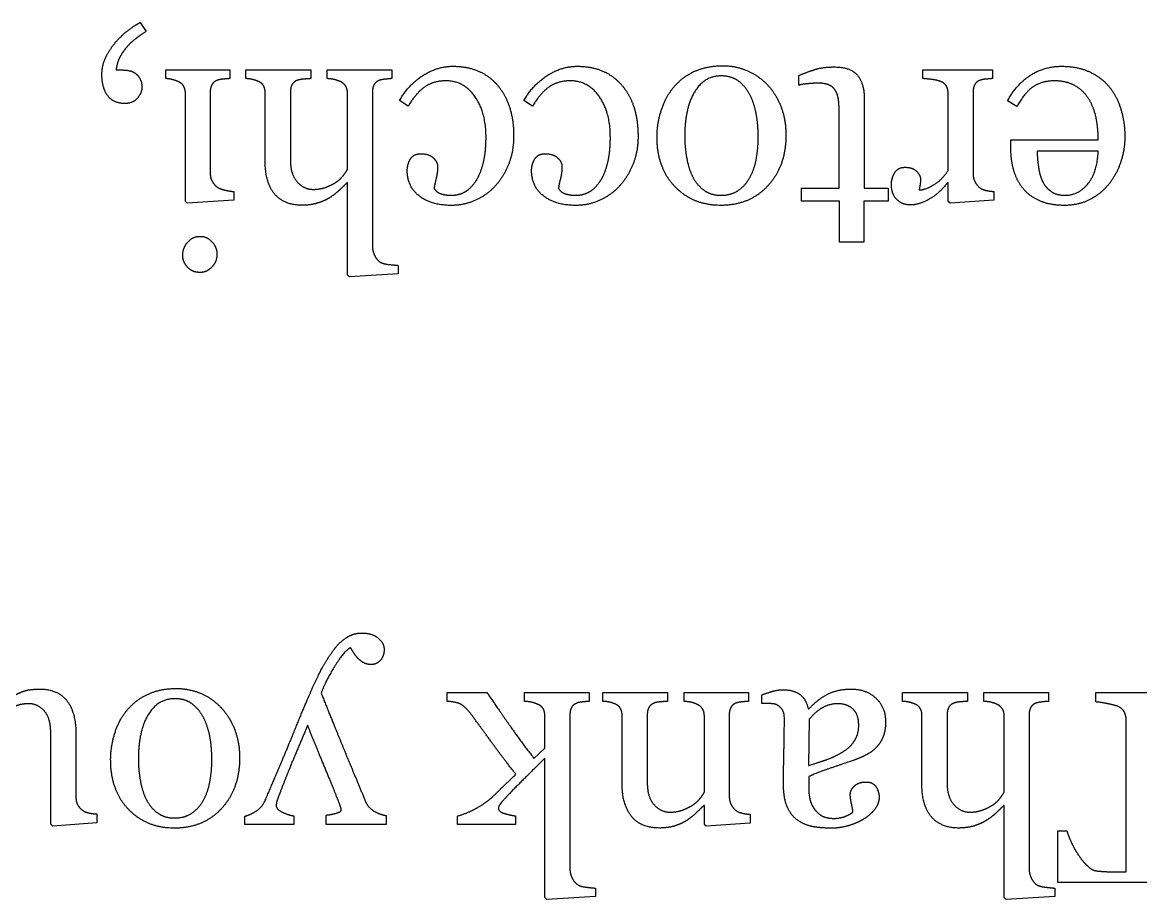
# Model space of a CAD drawing. Header units: inches. Extents: x -4.69 to 4.69, y -2.94 to 2.94.
# Drawn here: x -2.863 to -1.236, y 0.292 to 1.567 of the extents above; entities that cross this region are included whole.
import ezdxf

# ---------------------------------------------------------------- set-up
doc = ezdxf.new("R2010")
doc.units = ezdxf.units.IN
doc.layers.get('0').update_dxf_attribs({"linetype": 'CONTINUOUS'})

msp = doc.modelspace()

# ---------------------------------------------------------------- linework, layer by layer
for p, q in [((-2.6919, 1.5672), (-2.683, 1.5542)), ((-2.7269, 1.498), (-2.717, 1.498)), ((-2.6544, 1.4984), (-2.5617, 1.4984)), ((-2.6544, 1.4855), (-2.6544, 1.4984)), ((-2.5617, 1.4984), (-2.5617, 1.4855)), ((-2.5382, 1.4984), (-2.4438, 1.4984)), ((-2.5382, 1.4855), (-2.5382, 1.4984)), ((-2.4438, 1.4984), (-2.4438, 1.4855)), ((-2.4199, 1.4855), (-2.4199, 1.4984)), ((-2.4199, 1.4984), (-2.3259, 1.4984)), ((-2.3259, 1.4984), (-2.3259, 1.4855)), ((-1.553, 1.4855), (-1.553, 1.4984)), ((-1.553, 1.4984), (-1.4519, 1.4984)), ((-1.4519, 1.4984), (-1.4519, 1.4855)), ((-1.7336, 1.4758), (-1.7336, 1.49)), ((-2.59, 1.4657), (-2.59, 1.3473)), ((-2.4734, 1.4657), (-2.4734, 1.367)), ((-2.3541, 1.4657), (-2.3541, 1.2421)), ((-1.4801, 1.4657), (-1.4801, 1.3473)), ((-2.6261, 1.3069), (-2.6261, 1.4633)), ((-2.51, 1.3643), (-2.51, 1.4641)), ((-2.3903, 1.3534), (-2.3903, 1.4637)), ((-2.302, 1.4454), (-2.3144, 1.4536)), ((-2.121, 1.4454), (-2.1335, 1.4536)), ((-1.6383, 1.4559), (-1.6383, 1.326)), ((-1.5163, 1.352), (-1.5163, 1.4637)), ((-1.4161, 1.4449), (-1.4297, 1.4532)), ((-1.6748, 1.326), (-1.6748, 1.4332)), ((-1.425, 1.3836), (-1.425, 1.3964)), ((-1.425, 1.3964), (-1.2979, 1.3964)), ((-1.2979, 1.3801), (-1.3867, 1.3801)), ((-2.5557, 1.3213), (-2.5557, 1.3085)), ((-2.3903, 1.3339), (-2.3911, 1.3339)), ((-2.3903, 1.2001), (-2.3903, 1.3339)), ((-1.7295, 1.3073), (-1.7295, 1.326)), ((-1.7295, 1.326), (-1.6748, 1.326)), ((-1.6383, 1.326), (-1.6036, 1.326)), ((-1.6036, 1.326), (-1.6036, 1.3073)), ((-1.5163, 1.3339), (-1.5172, 1.3339)), ((-1.5163, 1.3069), (-1.5163, 1.3339)), ((-1.4497, 1.3213), (-1.4497, 1.3085)), ((-2.6234, 1.3042), (-2.6261, 1.3069)), ((-2.5557, 1.3085), (-2.6234, 1.3042)), ((-1.6745, 1.3073), (-1.7295, 1.3073)), ((-1.6745, 1.2475), (-1.6745, 1.3073)), ((-1.6036, 1.3073), (-1.639, 1.3073)), ((-1.639, 1.3073), (-1.639, 1.2475)), ((-1.5135, 1.3042), (-1.5163, 1.3069)), ((-1.4497, 1.3085), (-1.5135, 1.3042)), ((-1.639, 1.2475), (-1.6745, 1.2475)), ((-2.3166, 1.2139), (-2.3166, 1.2014)), ((-2.3876, 1.1972), (-2.3903, 1.2001)), ((-2.3166, 1.2014), (-2.3876, 1.1972)), ((-2.2454, 0.5928), (-2.1875, 0.5928)), ((-2.2454, 0.5799), (-2.2454, 0.5928)), ((-2.1325, 0.5799), (-2.1325, 0.5928)), ((-2.1325, 0.5928), (-2.0385, 0.5928)), ((-2.0385, 0.5928), (-2.0385, 0.5799)), ((-2.0185, 0.5928), (-1.9247, 0.5928)), ((-2.0185, 0.5799), (-2.0185, 0.5928)), ((-1.9247, 0.5928), (-1.9247, 0.5799)), ((-1.9006, 0.5799), (-1.9006, 0.5928)), ((-1.9006, 0.5928), (-1.8066, 0.5928)), ((-1.8066, 0.5928), (-1.8066, 0.5799)), ((-1.7875, 0.5768), (-1.7875, 0.5893)), ((-1.5826, 0.5928), (-1.4882, 0.5928)), ((-1.5826, 0.5799), (-1.5826, 0.5928)), ((-1.4882, 0.5928), (-1.4882, 0.5799)), ((-1.4643, 0.5799), (-1.4643, 0.5928)), ((-1.4643, 0.5928), (-1.3703, 0.5928)), ((-1.3703, 0.5928), (-1.3703, 0.5799)), ((-1.3016, 0.579), (-1.3016, 0.5928)), ((-1.3016, 0.5928), (-1.1713, 0.5928)), ((-2.1029, 0.5118), (-2.1029, 0.5574)), ((-2.0667, 0.5601), (-2.0667, 0.3369)), ((-1.9906, 0.4587), (-1.9906, 0.5585)), ((-1.9541, 0.5601), (-1.9541, 0.4614)), ((-1.871, 0.4478), (-1.871, 0.5582)), ((-1.8348, 0.5601), (-1.8348, 0.4418)), ((-1.72, 0.5689), (-1.7188, 0.5689)), ((-1.7184, 0.5538), (-1.7196, 0.4865)), ((-1.5544, 0.4587), (-1.5544, 0.5585)), ((-1.5178, 0.5601), (-1.5178, 0.4614)), ((-1.4347, 0.4478), (-1.4347, 0.5582)), ((-1.3985, 0.5601), (-1.3985, 0.3365)), ((-1.2573, 0.3319), (-1.2573, 0.5527)), ((-2.8221, 0.4013), (-2.8221, 0.5346)), ((-2.7855, 0.5327), (-2.7855, 0.441)), ((-2.1189, 0.497), (-2.1029, 0.5118)), ((-2.1029, 0.2945), (-2.1029, 0.4975)), ((-1.7192, 0.4702), (-1.7192, 0.4509)), ((-1.871, 0.4284), (-1.872, 0.4284)), ((-1.871, 0.4013), (-1.871, 0.4284)), ((-1.4347, 0.4284), (-1.4355, 0.4284)), ((-1.4347, 0.2945), (-1.4347, 0.4284)), ((-2.7551, 0.4161), (-2.7551, 0.4033)), ((-2.5396, 0.4009), (-2.5396, 0.413)), ((-2.4683, 0.4134), (-2.4683, 0.4009)), ((-2.4215, 0.4009), (-2.4215, 0.4146)), ((-2.3339, 0.4138), (-2.3339, 0.4009)), ((-2.2304, 0.4009), (-2.2304, 0.413)), ((-2.146, 0.4134), (-2.146, 0.4009)), ((-1.8044, 0.4157), (-1.8044, 0.4029)), ((-2.8192, 0.3986), (-2.8221, 0.4013)), ((-2.7551, 0.4033), (-2.8192, 0.3986)), ((-2.4683, 0.4009), (-2.5396, 0.4009)), ((-2.3339, 0.4009), (-2.4215, 0.4009)), ((-2.146, 0.4009), (-2.2304, 0.4009)), ((-1.8683, 0.3986), (-1.871, 0.4013)), ((-1.8044, 0.4029), (-1.8683, 0.3986)), ((-1.3569, 0.3916), (-1.3435, 0.3916)), ((-1.3569, 0.3167), (-1.3569, 0.3916)), ((-1.2686, 0.3319), (-1.2573, 0.3319)), ((-1.1162, 0.3167), (-1.3569, 0.3167)), ((-2.1002, 0.2916), (-2.1029, 0.2945)), ((-2.0292, 0.2959), (-2.1002, 0.2916)), ((-2.0292, 0.3083), (-2.0292, 0.2959)), ((-1.432, 0.2916), (-1.4347, 0.2945)), ((-1.361, 0.2959), (-1.432, 0.2916)), ((-1.361, 0.3083), (-1.361, 0.2959))]:
    msp.add_line(p, q)
for points in [[(-2.709, 1.556), (-2.6997, 1.5632), (-2.6919, 1.5672)], [(-2.7267, 1.5394), (-2.7184, 1.5488), (-2.709, 1.556)], [(-2.683, 1.5542), (-2.6923, 1.5484), (-2.6997, 1.5425)], [(-2.7412, 1.518), (-2.7349, 1.5305), (-2.7267, 1.5394)], [(-2.7118, 1.5309), (-2.7176, 1.524), (-2.7217, 1.5161)], [(-2.6997, 1.5425), (-2.7071, 1.5367), (-2.7118, 1.5309)], [(-2.7476, 1.4915), (-2.7476, 1.5056), (-2.7412, 1.518)], [(-2.7217, 1.5161), (-2.7258, 1.5081), (-2.7269, 1.498)], [(-2.717, 1.498), (-2.704, 1.498), (-2.6967, 1.4912)], [(-2.2806, 1.49), (-2.2596, 1.5034), (-2.2372, 1.5034)], [(-2.2372, 1.5034), (-2.1955, 1.5034), (-2.172, 1.4758)], [(-2.0996, 1.49), (-2.0786, 1.5034), (-2.0562, 1.5034)], [(-2.0562, 1.5034), (-2.0146, 1.5034), (-1.991, 1.4758)], [(-1.884, 1.4966), (-1.8662, 1.5042), (-1.8442, 1.5042)], [(-1.8442, 1.5042), (-1.8259, 1.5042), (-1.8094, 1.4973)], [(-1.8094, 1.4973), (-1.7928, 1.4904), (-1.7799, 1.4772)], [(-1.7336, 1.49), (-1.721, 1.4952), (-1.7097, 1.4988)], [(-1.7097, 1.4988), (-1.6984, 1.5024), (-1.682, 1.5024)], [(-1.682, 1.5024), (-1.6579, 1.5024), (-1.6481, 1.4903)], [(-1.3974, 1.4898), (-1.3771, 1.5034), (-1.3509, 1.5034)], [(-1.3509, 1.5034), (-1.3277, 1.5034), (-1.3103, 1.4952)], [(-2.7392, 1.4605), (-2.7476, 1.4717), (-2.7476, 1.4915)], [(-2.6967, 1.4912), (-2.6894, 1.4844), (-2.6894, 1.4729)], [(-2.6453, 1.4841), (-2.6493, 1.4851), (-2.6544, 1.4855)], [(-2.637, 1.4812), (-2.6412, 1.483), (-2.6453, 1.4841)], [(-2.6288, 1.4746), (-2.6314, 1.4791), (-2.637, 1.4812)], [(-2.5792, 1.4832), (-2.5847, 1.4814), (-2.5873, 1.4771)], [(-2.571, 1.4847), (-2.5757, 1.4844), (-2.5792, 1.4832)], [(-2.5617, 1.4855), (-2.5662, 1.4851), (-2.571, 1.4847)], [(-2.5287, 1.4843), (-2.5323, 1.4851), (-2.5382, 1.4855)], [(-2.5206, 1.4816), (-2.5251, 1.4834), (-2.5287, 1.4843)], [(-2.5124, 1.4751), (-2.5149, 1.4793), (-2.5206, 1.4816)], [(-2.4627, 1.4832), (-2.4681, 1.4814), (-2.4708, 1.4771)], [(-2.4537, 1.4847), (-2.4592, 1.4844), (-2.4627, 1.4832)], [(-2.4438, 1.4855), (-2.4483, 1.4851), (-2.4537, 1.4847)], [(-2.4099, 1.4842), (-2.4144, 1.4851), (-2.4199, 1.4855)], [(-2.401, 1.4812), (-2.4053, 1.4832), (-2.4099, 1.4842)], [(-2.3929, 1.4746), (-2.3956, 1.4789), (-2.401, 1.4812)], [(-2.3433, 1.4832), (-2.3487, 1.4814), (-2.3514, 1.477)], [(-2.3352, 1.4846), (-2.34, 1.4842), (-2.3433, 1.4832)], [(-2.3259, 1.4855), (-2.3304, 1.4851), (-2.3352, 1.4846)], [(-2.3144, 1.4536), (-2.3016, 1.4766), (-2.2806, 1.49)], [(-2.2468, 1.4822), (-2.2657, 1.4822), (-2.2784, 1.473)], [(-2.2048, 1.4593), (-2.2208, 1.4822), (-2.2468, 1.4822)], [(-2.1335, 1.4536), (-2.1206, 1.4766), (-2.0996, 1.49)], [(-2.0659, 1.4822), (-2.0847, 1.4822), (-2.0974, 1.473)], [(-2.0238, 1.4593), (-2.0398, 1.4822), (-2.0659, 1.4822)], [(-1.9151, 1.4735), (-1.9017, 1.489), (-1.884, 1.4966)], [(-1.8468, 1.4894), (-1.8711, 1.4894), (-1.8854, 1.4659)], [(-1.8219, 1.4823), (-1.8319, 1.4894), (-1.8468, 1.4894)], [(-1.8052, 1.4628), (-1.8119, 1.4752), (-1.8219, 1.4823)], [(-1.6481, 1.4903), (-1.6383, 1.4781), (-1.6383, 1.4559)], [(-1.5397, 1.4842), (-1.5474, 1.4851), (-1.553, 1.4855)], [(-1.5272, 1.4812), (-1.532, 1.4832), (-1.5397, 1.4842)], [(-1.5189, 1.4748), (-1.5215, 1.4791), (-1.5272, 1.4812)], [(-1.4694, 1.4832), (-1.4748, 1.4814), (-1.4774, 1.4771)], [(-1.4611, 1.4847), (-1.4659, 1.4844), (-1.4694, 1.4832)], [(-1.4519, 1.4855), (-1.4563, 1.4851), (-1.4611, 1.4847)], [(-1.4297, 1.4532), (-1.4176, 1.4762), (-1.3974, 1.4898)], [(-1.362, 1.4822), (-1.3793, 1.4822), (-1.3918, 1.4741)], [(-1.3328, 1.4757), (-1.345, 1.4822), (-1.362, 1.4822)], [(-1.3103, 1.4952), (-1.2929, 1.4871), (-1.2816, 1.4731)], [(-2.6894, 1.4729), (-2.6894, 1.4647), (-2.696, 1.457)], [(-2.6261, 1.4633), (-2.6261, 1.4701), (-2.6288, 1.4746)], [(-2.5873, 1.4771), (-2.59, 1.4727), (-2.59, 1.4657)], [(-2.51, 1.4641), (-2.51, 1.4709), (-2.5124, 1.4751)], [(-2.4708, 1.4771), (-2.4734, 1.4727), (-2.4734, 1.4657)], [(-2.3903, 1.4637), (-2.3903, 1.4703), (-2.3929, 1.4746)], [(-2.3514, 1.477), (-2.3541, 1.4727), (-2.3541, 1.4657)], [(-2.2784, 1.473), (-2.2911, 1.4638), (-2.302, 1.4454)], [(-2.172, 1.4758), (-2.1485, 1.4482), (-2.1485, 1.4017)], [(-2.0974, 1.473), (-2.1102, 1.4638), (-2.121, 1.4454)], [(-1.991, 1.4758), (-1.9675, 1.4482), (-1.9675, 1.4017)], [(-1.9334, 1.4403), (-1.927, 1.4598), (-1.9151, 1.4735)], [(-1.8854, 1.4659), (-1.8996, 1.4423), (-1.8996, 1.4009)], [(-1.7799, 1.4772), (-1.7673, 1.4641), (-1.7598, 1.4453)], [(-1.7203, 1.478), (-1.7297, 1.4772), (-1.7336, 1.4758)], [(-1.706, 1.4789), (-1.7108, 1.4789), (-1.7203, 1.478)], [(-1.6892, 1.476), (-1.6955, 1.4789), (-1.706, 1.4789)], [(-1.6799, 1.4674), (-1.683, 1.4731), (-1.6892, 1.476)], [(-1.6757, 1.4533), (-1.6766, 1.4614), (-1.6799, 1.4674)], [(-1.5163, 1.4637), (-1.5163, 1.4705), (-1.5189, 1.4748)], [(-1.4774, 1.4771), (-1.4801, 1.4727), (-1.4801, 1.4657)], [(-1.3918, 1.4741), (-1.4044, 1.466), (-1.4161, 1.4449)], [(-1.3129, 1.4578), (-1.3205, 1.4691), (-1.3328, 1.4757)], [(-1.2816, 1.4731), (-1.2703, 1.4591), (-1.2648, 1.4404)], [(-2.7141, 1.4493), (-2.7308, 1.4493), (-2.7392, 1.4605)], [(-2.696, 1.457), (-2.7026, 1.4493), (-2.7141, 1.4493)], [(-2.1887, 1.4003), (-2.1887, 1.4365), (-2.2048, 1.4593)], [(-2.0078, 1.4003), (-2.0078, 1.4365), (-2.0238, 1.4593)], [(-1.7956, 1.4344), (-1.7986, 1.4503), (-1.8052, 1.4628)], [(-1.6748, 1.4332), (-1.6748, 1.4452), (-1.6757, 1.4533)], [(-1.3015, 1.4307), (-1.3051, 1.4461), (-1.3129, 1.4578)], [(-1.9399, 1.4005), (-1.9399, 1.4207), (-1.9334, 1.4403)], [(-1.7926, 1.3999), (-1.7926, 1.4186), (-1.7956, 1.4344)], [(-1.7598, 1.4453), (-1.7523, 1.4266), (-1.7523, 1.4032)], [(-1.2648, 1.4404), (-1.2592, 1.4217), (-1.2592, 1.4009)], [(-1.2979, 1.3964), (-1.2979, 1.4153), (-1.3015, 1.4307)], [(-2.1932, 1.3608), (-2.1887, 1.3773), (-2.1887, 1.4003)], [(-2.1485, 1.4017), (-2.1485, 1.3814), (-2.1548, 1.3638)], [(-2.0122, 1.3608), (-2.0078, 1.3773), (-2.0078, 1.4003)], [(-1.9675, 1.4017), (-1.9675, 1.3814), (-1.9738, 1.3638)], [(-1.9137, 1.3282), (-1.9399, 1.3553), (-1.9399, 1.4005)], [(-1.8996, 1.4009), (-1.8996, 1.3863), (-1.8967, 1.37)], [(-1.7951, 1.3705), (-1.7926, 1.3857), (-1.7926, 1.3999)], [(-1.7523, 1.4032), (-1.7523, 1.3583), (-1.7785, 1.3297)], [(-1.2592, 1.4009), (-1.2592, 1.3822), (-1.2652, 1.3642)], [(-1.4206, 1.3515), (-1.425, 1.3662), (-1.425, 1.3836)], [(-2.4734, 1.367), (-2.4734, 1.3466), (-2.4637, 1.3355)], [(-2.3033, 1.3515), (-2.3033, 1.3612), (-2.2987, 1.3687)], [(-2.2987, 1.3687), (-2.294, 1.3762), (-2.2833, 1.3762)], [(-2.2833, 1.3762), (-2.2718, 1.3762), (-2.2655, 1.3703)], [(-2.2655, 1.3703), (-2.2592, 1.3645), (-2.2592, 1.3574)], [(-2.1224, 1.3515), (-2.1224, 1.3612), (-2.1177, 1.3687)], [(-2.1177, 1.3687), (-2.113, 1.3762), (-2.1023, 1.3762)], [(-2.1023, 1.3762), (-2.0909, 1.3762), (-2.0845, 1.3703)], [(-2.0845, 1.3703), (-2.0782, 1.3645), (-2.0782, 1.3574)], [(-1.8967, 1.37), (-1.8937, 1.3538), (-1.8879, 1.3425)], [(-1.8039, 1.3435), (-1.7976, 1.3553), (-1.7951, 1.3705)], [(-1.3867, 1.3801), (-1.3867, 1.3692), (-1.3848, 1.3568)], [(-1.3126, 1.3328), (-1.2991, 1.3498), (-1.2979, 1.3801)], [(-2.4961, 1.3175), (-2.51, 1.3337), (-2.51, 1.3643)], [(-2.3958, 1.3452), (-2.3923, 1.3501), (-2.3903, 1.3534)], [(-2.2856, 1.3146), (-2.3033, 1.3281), (-2.3033, 1.3515)], [(-2.2592, 1.3574), (-2.2592, 1.3486), (-2.2615, 1.3394)], [(-2.2048, 1.3345), (-2.1977, 1.3443), (-2.1932, 1.3608)], [(-2.1548, 1.3638), (-2.1611, 1.3462), (-2.1732, 1.3318)], [(-2.1047, 1.3146), (-2.1224, 1.3281), (-2.1224, 1.3515)], [(-2.0782, 1.3574), (-2.0782, 1.3486), (-2.0805, 1.3394)], [(-2.0239, 1.3345), (-2.0167, 1.3443), (-2.0122, 1.3608)], [(-1.9738, 1.3638), (-1.9801, 1.3462), (-1.9922, 1.3318)], [(-1.5939, 1.3488), (-1.589, 1.3565), (-1.5789, 1.3565)], [(-1.5789, 1.3565), (-1.568, 1.3565), (-1.5623, 1.3509)], [(-1.5623, 1.3509), (-1.5565, 1.3452), (-1.5565, 1.3384)], [(-1.5371, 1.331), (-1.5248, 1.3384), (-1.5163, 1.352)], [(-1.4073, 1.3258), (-1.4162, 1.3367), (-1.4206, 1.3515)], [(-1.3848, 1.3568), (-1.383, 1.3444), (-1.3789, 1.336)], [(-1.2652, 1.3642), (-1.2711, 1.3462), (-1.2826, 1.3318)], [(-2.59, 1.3473), (-2.59, 1.3411), (-2.5871, 1.336)], [(-2.5871, 1.336), (-2.5843, 1.3308), (-2.5792, 1.3273)], [(-2.4637, 1.3355), (-2.4541, 1.3244), (-2.4402, 1.3244)], [(-2.4214, 1.3276), (-2.4127, 1.3308), (-2.4059, 1.3355)], [(-2.4059, 1.3355), (-2.3993, 1.3404), (-2.3958, 1.3452)], [(-2.2615, 1.3394), (-2.2638, 1.3302), (-2.2642, 1.3259)], [(-2.2212, 1.3198), (-2.2128, 1.3238), (-2.2048, 1.3345)], [(-2.0805, 1.3394), (-2.0829, 1.3302), (-2.0833, 1.3259)], [(-2.0403, 1.3198), (-2.0318, 1.3238), (-2.0239, 1.3345)], [(-1.8879, 1.3425), (-1.8816, 1.3304), (-1.8715, 1.3231)], [(-1.8211, 1.3232), (-1.8105, 1.3306), (-1.8039, 1.3435)], [(-1.5988, 1.3312), (-1.5988, 1.3411), (-1.5939, 1.3488)], [(-1.5565, 1.3384), (-1.5565, 1.3341), (-1.5572, 1.3306)], [(-1.4801, 1.3473), (-1.4801, 1.3413), (-1.4772, 1.3355)], [(-1.4772, 1.3355), (-1.4744, 1.3297), (-1.4694, 1.3262)], [(-1.3789, 1.336), (-1.3744, 1.3271), (-1.3666, 1.3215)], [(-2.5792, 1.3273), (-2.5756, 1.325), (-2.5685, 1.3233)], [(-2.5685, 1.3233), (-2.5615, 1.3217), (-2.5557, 1.3213)], [(-2.4402, 1.3244), (-2.4301, 1.3244), (-2.4214, 1.3276)], [(-2.4028, 1.3226), (-2.408, 1.3176), (-2.4166, 1.3121)], [(-2.3911, 1.3339), (-2.3975, 1.3275), (-2.4028, 1.3226)], [(-2.2642, 1.3259), (-2.2607, 1.3199), (-2.2538, 1.3179)], [(-2.239, 1.3158), (-2.2297, 1.3158), (-2.2212, 1.3198)], [(-2.1732, 1.3318), (-2.1846, 1.318), (-2.202, 1.3095)], [(-2.0833, 1.3259), (-2.0798, 1.3199), (-2.0729, 1.3179)], [(-2.058, 1.3158), (-2.0487, 1.3158), (-2.0403, 1.3198)], [(-1.9922, 1.3318), (-2.0037, 1.318), (-2.021, 1.3095)], [(-1.8471, 1.3011), (-1.8875, 1.3011), (-1.9137, 1.3282)], [(-1.8715, 1.3231), (-1.8614, 1.3158), (-1.8468, 1.3158)], [(-1.7785, 1.3297), (-1.8047, 1.3011), (-1.8471, 1.3011)], [(-1.8468, 1.3158), (-1.8317, 1.3158), (-1.8211, 1.3232)], [(-1.5911, 1.3098), (-1.5988, 1.3178), (-1.5988, 1.3312)], [(-1.5585, 1.3236), (-1.5493, 1.3236), (-1.5371, 1.331)], [(-1.5572, 1.3306), (-1.5579, 1.3271), (-1.5585, 1.3236)], [(-1.5172, 1.3339), (-1.5293, 1.3182), (-1.5441, 1.31)], [(-1.4694, 1.3262), (-1.4657, 1.3238), (-1.4606, 1.3228)], [(-1.4606, 1.3228), (-1.4556, 1.3217), (-1.4497, 1.3213)], [(-1.383, 1.3077), (-1.398, 1.3143), (-1.4073, 1.3258)], [(-1.3666, 1.3215), (-1.3588, 1.3158), (-1.3466, 1.3158)], [(-1.3466, 1.3158), (-1.3262, 1.3158), (-1.3126, 1.3328)], [(-1.2826, 1.3318), (-1.2937, 1.318), (-1.3101, 1.3095)], [(-2.4566, 1.3013), (-2.4823, 1.3013), (-2.4961, 1.3175)], [(-2.4341, 1.3044), (-2.4441, 1.3013), (-2.4566, 1.3013)], [(-2.4166, 1.3121), (-2.424, 1.3075), (-2.4341, 1.3044)], [(-2.2397, 1.3011), (-2.2679, 1.3011), (-2.2856, 1.3146)], [(-2.2538, 1.3179), (-2.2469, 1.3158), (-2.239, 1.3158)], [(-2.202, 1.3095), (-2.2193, 1.3011), (-2.2397, 1.3011)], [(-2.0587, 1.3011), (-2.087, 1.3011), (-2.1047, 1.3146)], [(-2.0729, 1.3179), (-2.066, 1.3158), (-2.058, 1.3158)], [(-2.021, 1.3095), (-2.0383, 1.3011), (-2.0587, 1.3011)], [(-1.5711, 1.3018), (-1.5834, 1.3018), (-1.5911, 1.3098)], [(-1.5441, 1.31), (-1.5589, 1.3018), (-1.5711, 1.3018)], [(-1.347, 1.3011), (-1.368, 1.3011), (-1.383, 1.3077)], [(-1.3101, 1.3095), (-1.3265, 1.3011), (-1.347, 1.3011)], [(-2.6227, 1.2478), (-2.6154, 1.2561), (-2.6047, 1.2561)], [(-2.6047, 1.2561), (-2.5948, 1.2561), (-2.5875, 1.2482)], [(-2.63, 1.2285), (-2.63, 1.2396), (-2.6227, 1.2478)], [(-2.5875, 1.2482), (-2.5802, 1.2403), (-2.5802, 1.2302)], [(-2.3541, 1.2421), (-2.3541, 1.2355), (-2.3511, 1.2289)], [(-2.6229, 1.2111), (-2.63, 1.2186), (-2.63, 1.2285)], [(-2.5802, 1.2302), (-2.5802, 1.2195), (-2.5875, 1.2115)], [(-2.3511, 1.2289), (-2.3481, 1.2223), (-2.3432, 1.2189)], [(-2.6047, 1.2036), (-2.6158, 1.2036), (-2.6229, 1.2111)], [(-2.5875, 1.2115), (-2.5948, 1.2036), (-2.6047, 1.2036)], [(-2.3432, 1.2189), (-2.3397, 1.2164), (-2.3309, 1.2153)], [(-2.3309, 1.2153), (-2.322, 1.2143), (-2.3166, 1.2139)], [(-2.4008, 0.6654), (-2.3919, 0.6735), (-2.3846, 0.6764)], [(-2.3846, 0.6764), (-2.3773, 0.6792), (-2.3695, 0.6792)], [(-2.3695, 0.6792), (-2.3543, 0.6792), (-2.3457, 0.672)], [(-2.3457, 0.672), (-2.337, 0.6648), (-2.337, 0.6554)], [(-2.4196, 0.6413), (-2.41, 0.6566), (-2.4008, 0.6654)], [(-2.3858, 0.658), (-2.3956, 0.6527), (-2.4091, 0.6306)], [(-2.3806, 0.6497), (-2.3839, 0.6547), (-2.3858, 0.658)], [(-2.337, 0.6554), (-2.337, 0.6457), (-2.3423, 0.6396)], [(-2.4415, 0.5988), (-2.4292, 0.6261), (-2.4196, 0.6413)], [(-2.3744, 0.6418), (-2.3773, 0.6447), (-2.3806, 0.6497)], [(-2.3664, 0.6358), (-2.3708, 0.6381), (-2.3744, 0.6418)], [(-2.3557, 0.6335), (-2.3619, 0.6335), (-2.3664, 0.6358)], [(-2.3423, 0.6396), (-2.3477, 0.6335), (-2.3557, 0.6335)], [(-2.4091, 0.6306), (-2.4226, 0.6085), (-2.4286, 0.5918)], [(-2.8776, 0.5869), (-2.8688, 0.5922), (-2.8607, 0.5949)], [(-2.8607, 0.5949), (-2.8525, 0.5977), (-2.8376, 0.5977)], [(-2.8376, 0.5977), (-2.8121, 0.5977), (-2.7988, 0.581)], [(-2.7102, 0.5679), (-2.6967, 0.5834), (-2.679, 0.591)], [(-2.679, 0.591), (-2.6613, 0.5986), (-2.6393, 0.5986)], [(-2.6393, 0.5986), (-2.621, 0.5986), (-2.6044, 0.5917)], [(-2.6044, 0.5917), (-2.5879, 0.5848), (-2.575, 0.5716)], [(-2.4688, 0.5338), (-2.4508, 0.578), (-2.4415, 0.5988)], [(-2.4286, 0.5918), (-2.4101, 0.5457), (-2.3952, 0.5093)], [(-2.1875, 0.5928), (-2.1723, 0.5708), (-2.1549, 0.5457)], [(-1.7875, 0.5893), (-1.7784, 0.5926), (-1.7715, 0.5946)], [(-1.7715, 0.5946), (-1.7645, 0.5967), (-1.7558, 0.5967)], [(-1.7558, 0.5967), (-1.7406, 0.5967), (-1.7316, 0.5896)], [(-1.7316, 0.5896), (-1.7225, 0.5825), (-1.72, 0.5689)], [(-1.7188, 0.5689), (-1.7062, 0.5829), (-1.6917, 0.5903)], [(-1.6917, 0.5903), (-1.6772, 0.5977), (-1.6567, 0.5977)], [(-1.6567, 0.5977), (-1.6351, 0.5977), (-1.6212, 0.5844)], [(-2.8538, 0.5764), (-2.8645, 0.5764), (-2.8729, 0.5731)], [(-2.8314, 0.5659), (-2.8408, 0.5764), (-2.8538, 0.5764)], [(-2.7988, 0.581), (-2.7855, 0.5644), (-2.7855, 0.5327)], [(-2.6418, 0.5838), (-2.6662, 0.5838), (-2.6804, 0.5603)], [(-2.617, 0.5767), (-2.627, 0.5838), (-2.6418, 0.5838)], [(-2.6003, 0.5572), (-2.6069, 0.5696), (-2.617, 0.5767)], [(-2.575, 0.5716), (-2.5623, 0.5585), (-2.5548, 0.5398)], [(-2.2255, 0.5757), (-2.2323, 0.5792), (-2.2454, 0.5799)], [(-2.2101, 0.5607), (-2.2187, 0.5722), (-2.2255, 0.5757)], [(-2.1226, 0.5786), (-2.1269, 0.5796), (-2.1325, 0.5799)], [(-2.1136, 0.5757), (-2.1183, 0.5776), (-2.1226, 0.5786)], [(-2.1054, 0.569), (-2.108, 0.5735), (-2.1136, 0.5757)], [(-2.064, 0.5715), (-2.0667, 0.5671), (-2.0667, 0.5601)], [(-2.0559, 0.5776), (-2.0613, 0.5759), (-2.064, 0.5715)], [(-2.0478, 0.5791), (-2.0526, 0.5786), (-2.0559, 0.5776)], [(-2.0385, 0.5799), (-2.043, 0.5796), (-2.0478, 0.5791)], [(-2.009, 0.5788), (-2.0124, 0.5796), (-2.0185, 0.5799)], [(-2.001, 0.5761), (-2.0056, 0.578), (-2.009, 0.5788)], [(-1.993, 0.5695), (-1.9953, 0.5737), (-2.001, 0.5761)], [(-1.9906, 0.5585), (-1.9906, 0.5654), (-1.993, 0.5695)], [(-1.9514, 0.5715), (-1.9541, 0.5671), (-1.9541, 0.5601)], [(-1.9434, 0.5776), (-1.9488, 0.5759), (-1.9514, 0.5715)], [(-1.9345, 0.5792), (-1.9399, 0.5788), (-1.9434, 0.5776)], [(-1.9247, 0.5799), (-1.9292, 0.5796), (-1.9345, 0.5792)], [(-1.8907, 0.5786), (-1.8955, 0.5796), (-1.9006, 0.5799)], [(-1.8819, 0.5757), (-1.886, 0.5776), (-1.8907, 0.5786)], [(-1.8737, 0.569), (-1.8764, 0.5733), (-1.8819, 0.5757)], [(-1.8322, 0.5715), (-1.8348, 0.5671), (-1.8348, 0.5601)], [(-1.8241, 0.5776), (-1.8295, 0.5759), (-1.8322, 0.5715)], [(-1.8158, 0.5792), (-1.8206, 0.5788), (-1.8241, 0.5776)], [(-1.8066, 0.5799), (-1.811, 0.5796), (-1.8158, 0.5792)], [(-1.7746, 0.5766), (-1.7809, 0.5768), (-1.7875, 0.5768)], [(-1.7653, 0.5747), (-1.7682, 0.5764), (-1.7746, 0.5766)], [(-1.7572, 0.5671), (-1.7599, 0.5716), (-1.7653, 0.5747)], [(-1.7007, 0.5697), (-1.7112, 0.563), (-1.7184, 0.5538)], [(-1.6764, 0.5764), (-1.6902, 0.5764), (-1.7007, 0.5697)], [(-1.6549, 0.5688), (-1.6634, 0.5764), (-1.6764, 0.5764)], [(-1.6212, 0.5844), (-1.6073, 0.5712), (-1.6073, 0.5498)], [(-1.5731, 0.5787), (-1.5767, 0.5796), (-1.5826, 0.5799)], [(-1.565, 0.5761), (-1.5695, 0.5778), (-1.5731, 0.5787)], [(-1.5568, 0.5695), (-1.5593, 0.5737), (-1.565, 0.5761)], [(-1.5544, 0.5585), (-1.5544, 0.5654), (-1.5568, 0.5695)], [(-1.5152, 0.5715), (-1.5178, 0.5671), (-1.5178, 0.5601)], [(-1.5071, 0.5776), (-1.5126, 0.5759), (-1.5152, 0.5715)], [(-1.4982, 0.5792), (-1.5036, 0.5788), (-1.5071, 0.5776)], [(-1.4882, 0.5799), (-1.4927, 0.5796), (-1.4982, 0.5792)], [(-1.4543, 0.5786), (-1.4589, 0.5796), (-1.4643, 0.5799)], [(-1.4454, 0.5757), (-1.4497, 0.5776), (-1.4543, 0.5786)], [(-1.4374, 0.569), (-1.44, 0.5733), (-1.4454, 0.5757)], [(-1.3958, 0.5715), (-1.3985, 0.5671), (-1.3985, 0.5601)], [(-1.3877, 0.5776), (-1.3931, 0.5759), (-1.3958, 0.5715)], [(-1.3796, 0.5791), (-1.3844, 0.5786), (-1.3877, 0.5776)], [(-1.3703, 0.5799), (-1.3748, 0.5796), (-1.3796, 0.5791)], [(-1.2842, 0.5764), (-1.2954, 0.5788), (-1.3016, 0.579)], [(-1.2695, 0.5727), (-1.273, 0.5741), (-1.2842, 0.5764)], [(-1.26, 0.5645), (-1.2627, 0.5698), (-1.2695, 0.5727)], [(-2.8221, 0.5346), (-2.8221, 0.5554), (-2.8314, 0.5659)], [(-2.7285, 0.5347), (-2.7221, 0.5543), (-2.7102, 0.5679)], [(-2.6804, 0.5603), (-2.6946, 0.5367), (-2.6946, 0.4953)], [(-2.5906, 0.5289), (-2.5937, 0.5447), (-2.6003, 0.5572)], [(-2.181, 0.521), (-2.201, 0.5484), (-2.2101, 0.5607)], [(-2.1029, 0.5574), (-2.1029, 0.5644), (-2.1054, 0.569)], [(-1.871, 0.5582), (-1.871, 0.5648), (-1.8737, 0.569)], [(-1.7546, 0.555), (-1.7546, 0.5626), (-1.7572, 0.5671)], [(-1.7552, 0.508), (-1.7546, 0.5295), (-1.7546, 0.555)], [(-1.6464, 0.545), (-1.6464, 0.5612), (-1.6549, 0.5688)], [(-1.4347, 0.5582), (-1.4347, 0.5648), (-1.4374, 0.569)], [(-1.2573, 0.5527), (-1.2573, 0.5591), (-1.26, 0.5645)], [(-2.5548, 0.5398), (-2.5473, 0.521), (-2.5473, 0.4976)], [(-2.4482, 0.5452), (-2.457, 0.5244), (-2.4664, 0.5021)], [(-2.4247, 0.4872), (-2.4399, 0.5234), (-2.4482, 0.5452)], [(-2.1549, 0.5457), (-2.1376, 0.5207), (-2.1189, 0.497)], [(-1.6521, 0.5235), (-1.6464, 0.5326), (-1.6464, 0.545)], [(-1.6073, 0.5498), (-1.6073, 0.5387), (-1.6104, 0.5299)], [(-2.7349, 0.4949), (-2.7349, 0.5151), (-2.7285, 0.5347)], [(-2.5876, 0.4943), (-2.5876, 0.513), (-2.5906, 0.5289)], [(-2.51, 0.436), (-2.4868, 0.4897), (-2.4688, 0.5338)], [(-2.1451, 0.4738), (-2.1611, 0.4935), (-2.181, 0.521)], [(-1.6674, 0.5078), (-1.6577, 0.5144), (-1.6521, 0.5235)], [(-1.6104, 0.5299), (-1.6136, 0.5212), (-1.6198, 0.5142)], [(-2.3952, 0.5093), (-2.3802, 0.4729), (-2.3639, 0.434)], [(-1.7558, 0.4587), (-1.7558, 0.4865), (-1.7552, 0.508)], [(-1.6906, 0.4961), (-1.6782, 0.5008), (-1.6674, 0.5078)], [(-1.6198, 0.5142), (-1.6246, 0.5083), (-1.6326, 0.5038)], [(-2.7087, 0.4226), (-2.7349, 0.4498), (-2.7349, 0.4949)], [(-2.6946, 0.4953), (-2.6946, 0.4807), (-2.6917, 0.4645)], [(-2.5902, 0.4649), (-2.5876, 0.4801), (-2.5876, 0.4943)], [(-2.5473, 0.4976), (-2.5473, 0.4527), (-2.5735, 0.4241)], [(-2.4664, 0.5021), (-2.4759, 0.4799), (-2.4876, 0.4495)], [(-2.1029, 0.4975), (-2.1181, 0.4823), (-2.1357, 0.4649)], [(-1.7196, 0.4865), (-1.7031, 0.4914), (-1.6906, 0.4961)], [(-1.6476, 0.4965), (-1.6564, 0.4932), (-1.6831, 0.4842)], [(-1.6326, 0.5038), (-1.6406, 0.4992), (-1.6476, 0.4965)], [(-2.4022, 0.4317), (-2.4096, 0.4509), (-2.4247, 0.4872)], [(-2.1691, 0.4509), (-2.1605, 0.4597), (-2.1451, 0.4738)], [(-1.6831, 0.4842), (-1.7099, 0.4753), (-1.7192, 0.4702)], [(-2.6917, 0.4645), (-2.6888, 0.4482), (-2.6829, 0.4369)], [(-2.5989, 0.4379), (-2.5927, 0.4498), (-2.5902, 0.4649)], [(-2.1357, 0.4649), (-2.1534, 0.4475), (-2.1654, 0.4339)], [(-1.9773, 0.4129), (-1.9906, 0.4301), (-1.9906, 0.4587)], [(-1.9541, 0.4614), (-1.9541, 0.441), (-1.9444, 0.4299)], [(-1.7506, 0.4269), (-1.7558, 0.4393), (-1.7558, 0.4587)], [(-1.6587, 0.4445), (-1.6587, 0.4513), (-1.6526, 0.457)], [(-1.6526, 0.457), (-1.6464, 0.4626), (-1.6355, 0.4626)], [(-1.6355, 0.4626), (-1.6258, 0.4626), (-1.6212, 0.4557)], [(-1.6212, 0.4557), (-1.6167, 0.4488), (-1.6167, 0.4402)], [(-1.5406, 0.4119), (-1.5544, 0.4282), (-1.5544, 0.4587)], [(-1.5178, 0.4614), (-1.5178, 0.441), (-1.5082, 0.4299)], [(-2.7855, 0.441), (-2.7855, 0.434), (-2.7829, 0.4292)], [(-2.4915, 0.4393), (-2.494, 0.4328), (-2.494, 0.4282)], [(-2.4876, 0.4495), (-2.4889, 0.4459), (-2.4915, 0.4393)], [(-2.1823, 0.4383), (-2.1776, 0.4422), (-2.1691, 0.4509)], [(-1.8868, 0.4299), (-1.8803, 0.4344), (-1.8765, 0.4396)], [(-1.8765, 0.4396), (-1.8727, 0.4447), (-1.871, 0.4478)], [(-1.8348, 0.4418), (-1.8348, 0.4352), (-1.832, 0.4296)], [(-1.7192, 0.4509), (-1.7192, 0.4484), (-1.7181, 0.4412)], [(-1.7181, 0.4412), (-1.7171, 0.434), (-1.7136, 0.4276)], [(-1.6568, 0.4305), (-1.6587, 0.4381), (-1.6587, 0.4445)], [(-1.6167, 0.4402), (-1.6167, 0.4313), (-1.623, 0.4231)], [(-1.4503, 0.4299), (-1.4437, 0.4348), (-1.4402, 0.4397)], [(-1.4402, 0.4397), (-1.4367, 0.4445), (-1.4347, 0.4478)], [(-2.7829, 0.4292), (-2.7802, 0.4245), (-2.7751, 0.421)], [(-2.6829, 0.4369), (-2.6767, 0.4249), (-2.6666, 0.4176)], [(-2.5735, 0.4241), (-2.5997, 0.3955), (-2.6422, 0.3955)], [(-2.6162, 0.4177), (-2.6056, 0.4251), (-2.5989, 0.4379)], [(-2.5242, 0.4197), (-2.5146, 0.4254), (-2.51, 0.436)], [(-2.494, 0.4282), (-2.494, 0.4231), (-2.4851, 0.4187)], [(-2.4002, 0.426), (-2.4011, 0.4287), (-2.4022, 0.4317)], [(-2.3993, 0.4221), (-2.3993, 0.4233), (-2.4002, 0.426)], [(-2.3639, 0.434), (-2.3602, 0.4251), (-2.3514, 0.4201)], [(-2.2304, 0.413), (-2.214, 0.4179), (-2.2015, 0.4252)], [(-2.2015, 0.4252), (-2.1889, 0.4325), (-2.1823, 0.4383)], [(-2.1688, 0.4293), (-2.1707, 0.4265), (-2.1707, 0.4247)], [(-2.1707, 0.4247), (-2.1707, 0.4194), (-2.1622, 0.4169)], [(-2.1654, 0.4339), (-2.167, 0.4321), (-2.1688, 0.4293)], [(-1.9444, 0.4299), (-1.9348, 0.4188), (-1.9209, 0.4188)], [(-1.902, 0.422), (-1.8934, 0.4253), (-1.8868, 0.4299)], [(-1.872, 0.4284), (-1.8766, 0.4237), (-1.8836, 0.4172)], [(-1.832, 0.4296), (-1.8291, 0.4241), (-1.8241, 0.4206)], [(-1.7356, 0.4074), (-1.7455, 0.4146), (-1.7506, 0.4269)], [(-1.7136, 0.4276), (-1.7097, 0.4204), (-1.7026, 0.415)], [(-1.655, 0.419), (-1.655, 0.4229), (-1.6568, 0.4305)], [(-1.623, 0.4231), (-1.6293, 0.4149), (-1.6394, 0.4085)], [(-1.5082, 0.4299), (-1.4985, 0.4188), (-1.4847, 0.4188)], [(-1.4658, 0.422), (-1.4572, 0.4253), (-1.4503, 0.4299)], [(-1.4355, 0.4284), (-1.4419, 0.4219), (-1.4472, 0.417)], [(-2.7751, 0.421), (-2.7716, 0.4186), (-2.7663, 0.4176)], [(-2.7663, 0.4176), (-2.761, 0.4165), (-2.7551, 0.4161)], [(-2.6422, 0.3955), (-2.6825, 0.3955), (-2.7087, 0.4226)], [(-2.6666, 0.4176), (-2.6564, 0.4103), (-2.6418, 0.4103)], [(-2.6418, 0.4103), (-2.6268, 0.4103), (-2.6162, 0.4177)], [(-2.5396, 0.413), (-2.5337, 0.414), (-2.5242, 0.4197)], [(-2.4851, 0.4187), (-2.4763, 0.4144), (-2.4683, 0.4134)], [(-2.4215, 0.4146), (-2.4156, 0.4147), (-2.4075, 0.417)], [(-2.4075, 0.417), (-2.3993, 0.4192), (-2.3993, 0.4221)], [(-2.3514, 0.4201), (-2.3426, 0.4151), (-2.3339, 0.4138)], [(-2.1622, 0.4169), (-2.1537, 0.4144), (-2.146, 0.4134)], [(-1.9364, 0.3957), (-1.964, 0.3957), (-1.9773, 0.4129)], [(-1.9209, 0.4188), (-1.9106, 0.4188), (-1.902, 0.422)], [(-1.8836, 0.4172), (-1.8906, 0.4107), (-1.8969, 0.4066)], [(-1.8241, 0.4206), (-1.8204, 0.4182), (-1.8153, 0.4172)], [(-1.8153, 0.4172), (-1.8103, 0.4161), (-1.8044, 0.4157)], [(-1.7135, 0.3977), (-1.7256, 0.4), (-1.7356, 0.4074)], [(-1.7026, 0.415), (-1.6955, 0.4097), (-1.6824, 0.4097)], [(-1.6824, 0.4097), (-1.6735, 0.4097), (-1.6658, 0.4127)], [(-1.6658, 0.4127), (-1.6581, 0.4157), (-1.655, 0.419)], [(-1.6394, 0.4085), (-1.6482, 0.4031), (-1.6606, 0.3993)], [(-1.501, 0.3957), (-1.5267, 0.3957), (-1.5406, 0.4119)], [(-1.4847, 0.4188), (-1.4745, 0.4188), (-1.4658, 0.422)], [(-1.4472, 0.417), (-1.4525, 0.412), (-1.461, 0.4066)], [(-1.914, 0.3988), (-1.9239, 0.3957), (-1.9364, 0.3957)], [(-1.8969, 0.4066), (-1.9041, 0.4019), (-1.914, 0.3988)], [(-1.685, 0.3955), (-1.7013, 0.3955), (-1.7135, 0.3977)], [(-1.6606, 0.3993), (-1.6731, 0.3955), (-1.685, 0.3955)], [(-1.4785, 0.3988), (-1.4885, 0.3957), (-1.501, 0.3957)], [(-1.461, 0.4066), (-1.4684, 0.4019), (-1.4785, 0.3988)], [(-1.3435, 0.3916), (-1.3417, 0.3846), (-1.3371, 0.375)], [(-1.3371, 0.375), (-1.3326, 0.3653), (-1.3269, 0.3568)], [(-1.3269, 0.3568), (-1.321, 0.3478), (-1.3141, 0.3411)], [(-2.0667, 0.3369), (-2.0667, 0.3297), (-2.0637, 0.3234)], [(-1.3985, 0.3365), (-1.3985, 0.3299), (-1.3955, 0.3233)], [(-1.3141, 0.3411), (-1.3072, 0.3344), (-1.3008, 0.3334)], [(-1.3008, 0.3334), (-1.2947, 0.3326), (-1.2856, 0.3322)], [(-1.2856, 0.3322), (-1.2764, 0.3319), (-1.2686, 0.3319)], [(-2.0637, 0.3234), (-2.0607, 0.3171), (-2.0558, 0.3138)], [(-2.0558, 0.3138), (-2.0517, 0.3106), (-2.0431, 0.3097)], [(-2.0431, 0.3097), (-2.0344, 0.3087), (-2.0292, 0.3083)], [(-1.3955, 0.3233), (-1.3925, 0.3167), (-1.3876, 0.3134)], [(-1.3876, 0.3134), (-1.3841, 0.3108), (-1.3753, 0.3098)], [(-1.3753, 0.3098), (-1.3664, 0.3087), (-1.361, 0.3083)]]:
    msp.add_open_spline(points, degree=2)

doc.saveas('drawing.dxf')
